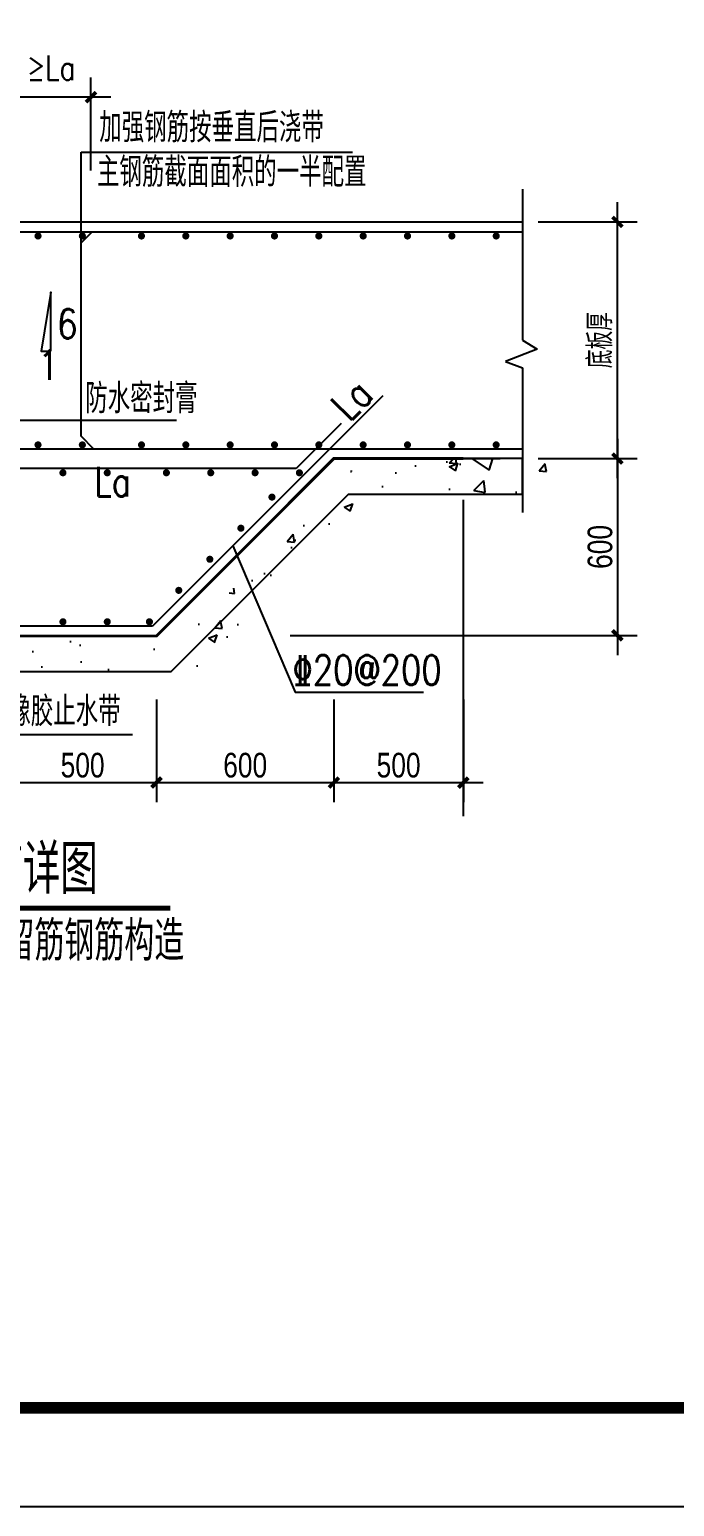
# Model space of a CAD drawing. Extents: x 1914156 to 2010983, y 1234267 to 1358917.
# Drawn here: x 1982281 to 1988827, y 1234267 to 1249247 of the extents above; entities that cross this region are included whole.
import ezdxf

# ---------------------------------------------------------------- set-up
doc = ezdxf.new("R2010")
doc.units = 0
doc.header["$LTSCALE"] = 30
doc.layers.get('0').update_dxf_attribs({"linetype": 'CONTINUOUS'})
for name, color, linetype in [('S-DIM&TEXT', 3, 'CONTINUOUS'), ('S-LINE-THIN', 253, 'CONTINUOUS'), ('S-REBAR', 1, 'CONTINUOUS'), ('S-SECTION', 3, 'CONTINUOUS'), ('S-SOLID', 42, 'CONTINUOUS'), ('S-图名', 2, 'CONTINUOUS'), ('s-图框', 7, 'CONTINUOUS'), ('图框', 85, 'CONTINUOUS')]:
    doc.layers.add(name, color=color, linetype=linetype)
doc.styles.add('TJ03', font='tj03-romans1.shx', dxfattribs={"width": 0.8, "bigfont": 'tj-hztxt1.shx'})
doc.styles.add('TJ1', font='tj-romans1.shx', dxfattribs={"width": 0.75, "bigfont": 'tjhztxt.shx'})
doc.dimstyles.new('D100', dxfattribs={"dimscale": 0, "dimtxt": 250, "dimasz": 100, "dimexe": 200, "dimexo": 50, "dimgap": 50, "dimtad": 1, "dimdec": 0, "dimzin": 0, "dimdsep": 46, "dimtxsty": 'TJ03', "dimblk": 'ARCHTICK', "dimblk1": 'ARCHTICK', "dimblk2": 'ARCHTICK', "dimsah": 1, "dimcen": 0, "dimdle": 200, "dimclrd": 256, "dimclre": 256, "dimclrt": 256, "dimadec": 0, "dimazin": 0, "dimtfac": 1, "dimtdec": 0, "dimtix": 1, "dimtmove": 2, "dimatfit": 3, "dimldrblk": 'ARCHTICK', "dimfxl": 0, "dimtolj": 1, "dimtzin": 0, "dimarcsym": 0})

# ---------------------------------------------------------------- blocks, each defined once
blk = doc.blocks.new('TJAD_TK_A1')
at = {"layer": '图框'}
blk.add_line((500.38, 356.45), (1341.38, 356.45), dxfattribs=at)
at = {"layer": '图框', "const_width": 1.2}
blk.add_lwpolyline([(1331.38, 940.45), (525.38, 940.45), (525.38, 366.45), (1331.38, 366.45)], close=True, dxfattribs=at)
blk = doc.blocks.new('_ArchTick')
at = {"color": 0, "linetype": 'ByBlock', "const_width": 0.4}
blk.add_lwpolyline([(-0.5, -0.5), (0.5, 0.5)], dxfattribs=at)
blk = doc.blocks.new('*D185')
at = {"layer": 'S-DIM&TEXT', "lineweight": -2}
for p, q in [((1985370, 1242453), (1985370, 1241409)), ((1986684, 1242453), (1986684, 1241409)), ((1985170, 1241609), (1986884, 1241609))]:
    blk.add_line(p, q, dxfattribs=at)
at = {"layer": 'S-DIM&TEXT', "lineweight": -2, "xscale": 100, "yscale": 100, "zscale": 100, "rotation": 180}
blk.add_blockref('_ArchTick', (1985370, 1241609), dxfattribs=at)
at = {"layer": 'S-DIM&TEXT', "lineweight": -2, "xscale": 100, "yscale": 100, "zscale": 100}
blk.add_blockref('_ArchTick', (1986684, 1241609), dxfattribs=at)
at = {"layer": 'S-DIM&TEXT', "insert": (1986027, 1241784), "char_height": 250, "attachment_point": 5, "style": 'TJ03'}
blk.add_mtext('\\A1;500', dxfattribs=at)
blk = doc.blocks.new('*D186')
at = {"layer": 'S-DIM&TEXT', "lineweight": -2}
for p, q in [((1983570, 1242453), (1983570, 1241409)), ((1985370, 1242453), (1985370, 1241409)), ((1983370, 1241609), (1985570, 1241609))]:
    blk.add_line(p, q, dxfattribs=at)
at = {"layer": 'S-DIM&TEXT', "lineweight": -2, "xscale": 100, "yscale": 100, "zscale": 100, "rotation": 180}
blk.add_blockref('_ArchTick', (1983570, 1241609), dxfattribs=at)
at = {"layer": 'S-DIM&TEXT', "lineweight": -2, "xscale": 100, "yscale": 100, "zscale": 100}
blk.add_blockref('_ArchTick', (1985370, 1241609), dxfattribs=at)
at = {"layer": 'S-DIM&TEXT', "insert": (1984470, 1241784), "char_height": 250, "attachment_point": 5, "style": 'TJ03'}
blk.add_mtext('\\A1;600', dxfattribs=at)
blk = doc.blocks.new('*D187')
at = {"layer": 'S-DIM&TEXT', "lineweight": -2}
for p, q in [((1982070, 1242453), (1982070, 1241409)), ((1983570, 1242453), (1983570, 1241409)), ((1981870, 1241609), (1983770, 1241609))]:
    blk.add_line(p, q, dxfattribs=at)
at = {"layer": 'S-DIM&TEXT', "lineweight": -2, "xscale": 100, "yscale": 100, "zscale": 100, "rotation": 180}
blk.add_blockref('_ArchTick', (1982070, 1241609), dxfattribs=at)
at = {"layer": 'S-DIM&TEXT', "lineweight": -2, "xscale": 100, "yscale": 100, "zscale": 100}
blk.add_blockref('_ArchTick', (1983570, 1241609), dxfattribs=at)
at = {"layer": 'S-DIM&TEXT', "insert": (1982820, 1241784), "char_height": 250, "attachment_point": 5, "style": 'TJ03'}
blk.add_mtext('\\A1;500', dxfattribs=at)
blk = doc.blocks.new('DONUT1')
at = {"layer": 'S-REBAR', "const_width": 36}
blk.add_lwpolyline([(-18, 0, 1), (18, 0, 1)], format="xyb", close=True, dxfattribs=at)
blk = doc.blocks.new('*D190')
at = {"layer": 'S-DIM&TEXT', "lineweight": -2}
for p, q in [((1982076, 1248016), (1982076, 1248761)), ((1982905, 1247817), (1982905, 1248761)), ((1983105, 1248561), (1981876, 1248561))]:
    blk.add_line(p, q, dxfattribs=at)
at = {"layer": 'S-DIM&TEXT', "lineweight": -2, "xscale": 100, "yscale": 100, "zscale": 100, "rotation": 180}
blk.add_blockref('_ArchTick', (1982076, 1248561), dxfattribs=at)
at = {"layer": 'S-DIM&TEXT', "lineweight": -2, "xscale": 100, "yscale": 100, "zscale": 100}
blk.add_blockref('_ArchTick', (1982905, 1248561), dxfattribs=at)
blk = doc.blocks.new('*D191')
at = {"layer": 'S-DIM&TEXT', "lineweight": -2}
for p, q in [((1988247, 1244696), (1988247, 1247496)), ((1987442, 1247296), (1988447, 1247296)), ((1987442, 1244896), (1988447, 1244896))]:
    blk.add_line(p, q, dxfattribs=at)
at = {"layer": 'S-DIM&TEXT', "lineweight": -2, "xscale": 100, "yscale": 100, "zscale": 100}
for p, rotation in [((1988247, 1247296), 90), ((1988247, 1244896), 270)]:
    blk.add_blockref('_ArchTick', p, dxfattribs=dict(at, rotation=rotation))
at = {"layer": 'S-DIM&TEXT', "insert": (1988072, 1246096), "char_height": 250, "attachment_point": 5, "rotation": 90, "style": 'TJ03'}
blk.add_mtext('\\A1;底板厚', dxfattribs=at)
blk = doc.blocks.new('*D192')
at = {"layer": 'S-DIM&TEXT', "lineweight": -2}
for p, q in [((1988247, 1245096), (1988247, 1242902)), ((1984928, 1243102), (1988447, 1243102))]:
    blk.add_line(p, q, dxfattribs=at)
at = {"layer": 'S-DIM&TEXT', "lineweight": -2, "xscale": 100, "yscale": 100, "zscale": 100}
for p, rotation in [((1988247, 1244896), 90), ((1988247, 1243102), 270)]:
    blk.add_blockref('_ArchTick', p, dxfattribs=dict(at, rotation=rotation))
at = {"layer": 'S-DIM&TEXT', "insert": (1988072, 1243999), "char_height": 250, "attachment_point": 5, "rotation": 90, "style": 'TJ03'}
blk.add_mtext('\\A1;600', dxfattribs=at)

msp = doc.modelspace()

# ---------------------------------------------------------------- hatches: boundary and pattern name
at = {"layer": 'S-SOLID'}
h = msp.add_hatch(dxfattribs=at)
h.set_pattern_fill('AR-CONC', color=256, scale=50, style=0)
h.set_pattern_definition([(50, (1899136.6, 1402875), (9109.23, -796.95), [952.5, -10477.5]), (355, (1899137, 1402875), (-1762.14, 9552.83), [762, -8382]), (100.451, (1899896, 1402809), (7347.13, 8755.83), [809.5, -8904.5]), (46.184, (1899137, 1405415), (13553.95, -2102.1), [1428.75, -15716.25]), (96.636, (1900266, 1405240), (11870.2, 12371.3), [1214.25, -13356.75]), (351.184, (1899137, 1405415), (11870.2, 12371.3), [1143, -12573]), (21, (1900406.6, 1404780), (7580.74, -5113.28), [952.5, -10477.5]), (326, (1900407, 1404780), (3090.1, 9209.4), [762, -8382]), (71.4514, (1901038, 1404354), (10670.82, 4096.14), [809.5, -8904.5]), (37.5, (1899136.6, 1402875.4), (154.43, 4227.75), [0, -8280.4, 0, -8509, 0, -8413.75]), (7.5, (1899136.6, 1402875.4), (3340.98, 5009.03), [0, -4851.4, 0, -8089.9, 0, -3206.75]), (327.5, (1896304.5, 1402875.4), (6779.53, -286.44), [0, -3175, 0, -9906, 0, -13144.5]), (317.5, (1895034.5, 1402875.4), (7406.46, 1271.32), [0, -4127.5, 0, -6578.6, 0, -9334.5])])
h.paths.add_polyline_path([(1980569.7, 1243095.6), (1977269.7, 1243095.6), (1975469.7, 1244895.4), (1973555.8, 1244895.4), (1973556.1, 1244535.4), (1975320.6, 1244535.6), (1977120.6, 1242735.6), (1980569.7, 1242735.6), (1984018.8, 1242735.6), (1985818.7, 1244535.6), (1987583.3, 1244535.4), (1987583.5, 1244895.4), (1985669.6, 1244895.4), (1983869.6, 1243095.6)])
h = msp.add_hatch(dxfattribs=at)
h.set_pattern_fill('AR-CONC', color=256, scale=5, style=0)
h.set_pattern_definition([(50, (1899136.6, 1402875.36), (910.9233, -79.6954), [95.25, -1047.75]), (355, (1899136.6, 1402875.4), (-176.214, 955.283), [76.2, -838.2]), (100.451, (1899212.5, 1402868.7), (734.7125, 875.5834), [80.95, -890.45]), (46.1842, (1899136.6, 1403129.4), (1355.395, -210.2116), [142.875, -1571.625]), (96.6356, (1899249.6, 1403111.8), (1187.021, 1237.128), [121.425, -1335.675]), (351.184, (1899136.6, 1403129.4), (1187.023, 1237.126), [114.3, -1257.3]), (21, (1899263.6, 1403065.86), (758.0744, -511.3276), [95.25, -1047.75]), (326, (1899263.6, 1403065.9), (309.01, 920.94), [76.2, -838.2]), (71.4514, (1899326.8, 1403023.25), (1067.0825, 409.6143), [80.95, -890.45]), (37.5, (1899136.6, 1402875.36), (15.443, 422.7752), [0, -828.04, 0, -850.9, 0, -841.375]), (7.5, (1899136.6, 1402875.36), (334.0983, 500.9029), [0, -485.14, 0, -808.99, 0, -320.675]), (327.5, (1898853.4, 1402875.36), (677.953, -28.6437), [0, -317.5, 0, -990.6, 0, -1314.45]), (317.5, (1898726.4, 1402875.36), (740.646, 127.1325), [0, -412.75, 0, -657.86, 0, -933.45])])
h.paths.add_polyline_path([(1980569.7, 1243095.6), (1977269.7, 1243095.6), (1975469.7, 1244895.4), (1973555.8, 1244895.4), (1973556.1, 1244535.4), (1975320.6, 1244535.6), (1977120.6, 1242735.6), (1980569.7, 1242735.6), (1984018.8, 1242735.6), (1985818.7, 1244535.6), (1987583.3, 1244535.4), (1987583.5, 1244895.4), (1985669.6, 1244895.4), (1983869.6, 1243095.6)])

# ---------------------------------------------------------------- linework, layer by layer
at = {"layer": 'S-DIM&TEXT'}
for p, q in [((1982804.6, 1245121), (1982804.6, 1248004.1)), ((1982804.6, 1248004.1), (1985559.2, 1248004.1)), ((1986683.5, 1244478.3), (1986683.5, 1241267.3)), ((1981309.6, 1242097.3), (1983325, 1242097.3))]:
    msp.add_line(p, q, dxfattribs=at)
msp.add_lwpolyline([(1982497.8, 1245984.1), (1982497.8, 1246584.1), (1982397.8, 1245984.1)], close=True, dxfattribs=at)
for points in [[(1980584, 1244850.2), (1980834, 1245283.2), (1983771.7, 1245283.2)], [(1984346.1, 1244010.9), (1984978.5, 1242527), (1986280.7, 1242527)]]:
    msp.add_lwpolyline(points, dxfattribs=at)
at = {"layer": 'S-LINE-THIN'}
for p, q in [((1987283.4, 1247628.5), (1987283.4, 1246097.7)), ((1987283.4, 1246097.7), (1987431.5, 1246005.4)), ((1987431.5, 1246005.4), (1987110.5, 1245878.9)), ((1987110.5, 1245878.9), (1987283.4, 1245814.8)), ((1987283.4, 1245814.8), (1987283.4, 1244349.4))]:
    msp.add_line(p, q, dxfattribs=at)
at = {"layer": 'S-REBAR'}
for p, q in [((1980569.7, 1247193.7), (1987283.4, 1247193.7)), ((1982913.8, 1247191), (1982804.6, 1247081.8)), ((1985865.3, 1245532.4), (1983528.2, 1243195.6)), ((1982929.9, 1244995.6), (1982804.6, 1245121)), ((1985442.3, 1245250.9), (1984986.9, 1244795.6)), ((1980569.7, 1244995.6), (1987283.4, 1244995.6)), ((1984986.9, 1244795.6), (1980820.1, 1244795.6)), ((1983528.2, 1243195.6), (1980820.1, 1243195.6))]:
    msp.add_line(p, q, dxfattribs=at)
at = {"layer": 'S-REBAR', "const_width": 50}
msp.add_lwpolyline([(1978645.9, 1240335.8), (1983709.6, 1240335.8)], dxfattribs=at)
at = {"layer": 'S-SECTION'}
for p, q in [((1980569.7, 1247295.6), (1987283.4, 1247295.6)), ((1983569.6, 1243095.6), (1985369.6, 1244895.4)), ((1985369.6, 1244895.6), (1987059.1, 1244895.6)), ((1987283.4, 1244895.6), (1987290.5, 1244895.6)), ((1980569.7, 1243095.6), (1983569.6, 1243095.6))]:
    msp.add_line(p, q, dxfattribs=at)
at = {"layer": 'S-SOLID'}
msp.add_lwpolyline([(1980569.7, 1243095.6), (1977569.7, 1243095.6), (1975769.7, 1244895.4), (1973855.8, 1244895.4), (1973856.1, 1244535.4), (1975620.6, 1244535.6), (1977420.6, 1242735.6), (1980569.7, 1242735.6), (1983718.8, 1242735.6), (1985518.7, 1244535.6), (1987283.3, 1244535.4), (1987283.5, 1244895.4), (1985369.6, 1244895.4), (1983569.6, 1243095.6)], close=True, dxfattribs=at)
at = {"layer": 'S-SOLID', "color": 4, "const_width": 30}
msp.add_lwpolyline([(1980569.7, 1243095.6), (1983569.6, 1243095.6), (1985369.6, 1244895.4), (1986683.5, 1244895.4)], dxfattribs=at)

# ---------------------------------------------------------------- block references
at = {"layer": 'S-REBAR', "xscale": -1, "rotation": 180}
for p in [(1982367.3, 1247153), (1982817.3, 1247153), (1983417.3, 1247153), (1983867.3, 1247153), (1984317.3, 1247153), (1984767.3, 1247153), (1985217.3, 1247153), (1985667.3, 1247153), (1986117.3, 1247153), (1986567.3, 1247153), (1987017.3, 1247153), (1982620.1, 1244751.3), (1983070.1, 1244751.3), (1983670.1, 1244751.3), (1984120.1, 1244751.3), (1984570.1, 1244751.3), (1985020.1, 1244751.3)]:
    msp.add_blockref('DONUT1', p, dxfattribs=at)
at = {"layer": 'S-REBAR'}
for p, rotation in [((1982367.3, 1247153), 180), ((1982817.3, 1247153), 180), ((1983417.3, 1247153), 180), ((1983867.3, 1247153), 180), ((1984317.3, 1247153), 180), ((1984767.3, 1247153), 180), ((1985217.3, 1247153), 180), ((1985667.3, 1247153), 180), ((1986117.3, 1247153), 180), ((1986567.3, 1247153), 180), ((1987017.3, 1247153), 180), ((1982620.1, 1244751.3), 180), ((1983070.1, 1244751.3), 180), ((1983670.1, 1244751.3), 180), ((1984120.1, 1244751.3), 180), ((1984570.1, 1244751.3), 180), ((1985020.1, 1244751.3), 180), ((1984741.7, 1244504.4), 224.9960072281389), ((1984426.4, 1244189.2), 224.9960072281389), ((1984111.1, 1243873.9), 224.9960072281389), ((1983795.8, 1243558.6), 224.9960072281389)]:
    msp.add_blockref('DONUT1', p, dxfattribs=dict(at, rotation=rotation))
for p in [(1982367.3, 1245034.3), (1982817.3, 1245034.3), (1983417.3, 1245034.3), (1983867.3, 1245034.3), (1984317.3, 1245034.3), (1984767.3, 1245034.3), (1985217.3, 1245034.3), (1985667.3, 1245034.3), (1986117.3, 1245034.3), (1986567.3, 1245034.3), (1987017.3, 1245034.3), (1982620.1, 1243240), (1983070.1, 1243240), (1983498, 1243240)]:
    msp.add_blockref('DONUT1', p, dxfattribs=at)
at = {"layer": 'S-REBAR', "xscale": -1}
for p in [(1982367.3, 1245034.3), (1982817.3, 1245034.3), (1983417.3, 1245034.3), (1983867.3, 1245034.3), (1984317.3, 1245034.3), (1984767.3, 1245034.3), (1985217.3, 1245034.3), (1985667.3, 1245034.3), (1986117.3, 1245034.3), (1986567.3, 1245034.3), (1987017.3, 1245034.3), (1982620.1, 1243240), (1983070.1, 1243240), (1983498, 1243240)]:
    msp.add_blockref('DONUT1', p, dxfattribs=at)
at = {"layer": 's-图框', "xscale": 100, "yscale": 100, "zscale": 100}
msp.add_blockref('TJAD_TK_A1', (1864118.4, 1198622.1), dxfattribs=at)

# ---------------------------------------------------------------- texts
at = {"layer": 'S-DIM&TEXT', "style": 'TJ1', "width": 0.8}
for s, height, p in [('%%158La', 250, (1982251.8, 1248733.8)), ('加强钢筋按垂直后浇带', 300, (1982988.8, 1248103.1)), ('主钢筋截面面积的一半配置', 300, (1982965.2, 1247651)), ('6', 300, (1982561.7, 1246111.7)), ('1', 300, (1982371.9, 1245692.3)), ('防水密封膏', 300, (1982846.5, 1245355.2)), ('La', 300, (1982940.8, 1244511.9)), ('%%15320@200', 300, (1984951, 1242599.8)), ('外贴式橡胶止水带', 300, (1981381.9, 1242181.5))]:
    msp.add_text(s, height=height, dxfattribs=at).set_placement(p)
msp.add_text('La', height=300, rotation=45, dxfattribs=at).set_placement((1985524.9, 1245257.5))
at = {"layer": 'S-图名', "color": 2, "style": 'TJ03', "width": 0.8}
msp.add_text('基础底板施工后浇带详图', height=500, dxfattribs=at).set_placement((1978793.7, 1240480.4))
at = {"layer": 'S-图名', "style": 'TJ1', "width": 0.8}
msp.add_text('(a)底板施工后浇带贯通留筋钢筋构造', height=400, dxfattribs=at).set_placement((1978645.9, 1239803.7))

# ---------------------------------------------------------------- dimensions: what is measured, and where the dimension line sits
at = {"layer": 'S-DIM&TEXT'}
for base, p1, p2, angle, text, override, picture, middle in [((1982075.9, 1248561.3), (1982905.4, 1247766.6), (1982075.9, 1247966.1), 180, ' ', {"dimscale": 1}, '*D190', (1982490.6, 1248561.3)), ((1988247.1, 1247295.6), (1987392, 1244895.6), (1987392, 1247295.6), 90, '底板厚', {"dimscale": 1}, '*D191', (1988072.1, 1246095.6)), ((1988247.1, 1243101.8), (1987392, 1244895.6), (1984878.2, 1243101.8), 90, '600', {"dimscale": 1, "dimse1": 1, "dimtofl": 0}, '*D192', (1988072.1, 1243998.7))]:
    dim = msp.add_linear_dim(base=base, p1=p1, p2=p2, angle=angle, text=text, dimstyle='D100', override=override, dxfattribs=at)
    dim.commit()
    dim.dimension.update_dxf_attribs({"geometry": picture, "text_midpoint": middle})
for base, p1, p2, text, picture, middle in [((1983569.6, 1241608.8), (1982069.7, 1242502.6), (1983569.6, 1242502.6), '500', '*D187', (1982819.7, 1241783.8)), ((1985369.6, 1241608.8), (1983569.6, 1242502.6), (1985369.6, 1242502.6), '600', '*D186', (1984469.6, 1241783.8)), ((1986683.5, 1241608.8), (1985369.6, 1242502.6), (1986683.5, 1242502.6), '500', '*D185', (1986026.6, 1241783.8))]:
    dim = msp.add_linear_dim(base=base, p1=p1, p2=p2, text=text, dimstyle='D100', override={"dimscale": 1}, dxfattribs=at)
    dim.commit()
    dim.dimension.update_dxf_attribs({"geometry": picture, "text_midpoint": middle})

doc.saveas('drawing.dxf')
